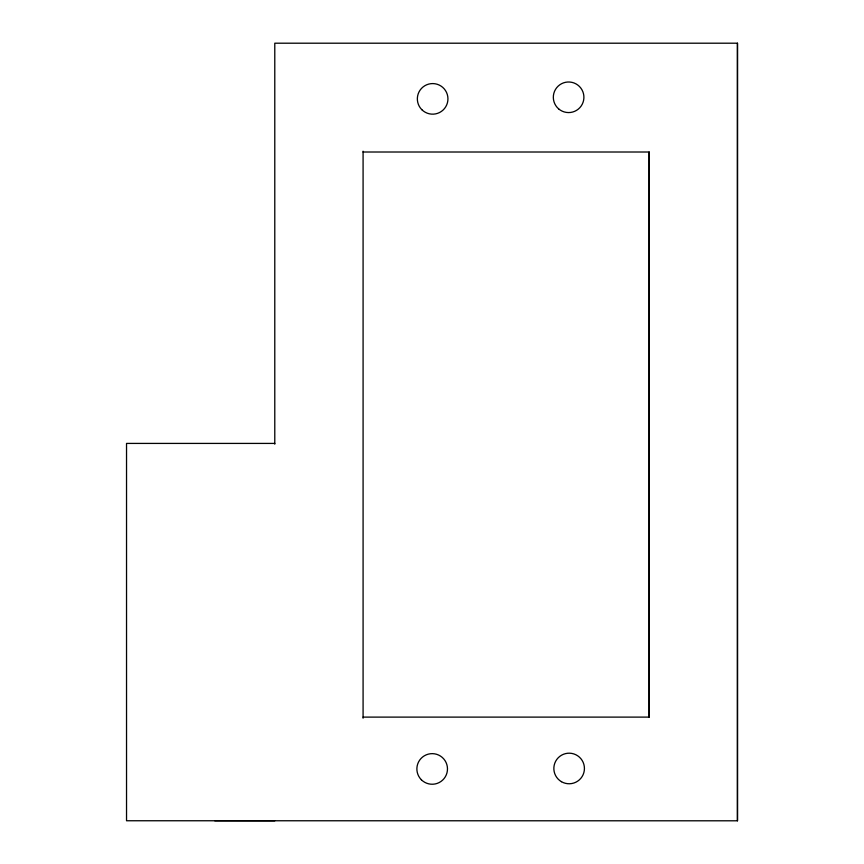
<?xml version="1.0" encoding="UTF-8"?>
<svg xmlns="http://www.w3.org/2000/svg" width="864" height="864" viewBox="0 0 864 864"><rect width="100%" height="100%" fill="white"/><g stroke="black" fill="none" stroke-linecap="round" stroke-linejoin="round"><path stroke-width="1.3" d="M363.085 717.109L649.166 717.109L649.166 152.01L363.085 152.01M274.784 443.416L126.533 443.416L126.533 820.757L737.467 820.8L737.467 43.2L274.784 43.2L274.784 444.15M214.747 820.757L274.784 820.8M737.467 43.2L737.467 820.8M649.166 152.01L649.166 717.109M363.085 151.2L363.085 718.2M561.449 781.693A15.293 15.293 0 0 0 584.431 768.539A15.293 15.293 0 0 0 561.546 755.201A15.293 15.293 0 0 0 561.449 781.693M421.362 779.76A15.293 15.293 0 0 0 446.958 772.902A15.293 15.293 0 0 0 428.22 754.164A15.293 15.293 0 0 0 421.362 779.76M421.826 109.685A15.293 15.293 0 0 0 447.422 102.827A15.293 15.293 0 0 0 428.684 84.1A15.293 15.293 0 0 0 421.826 109.685M558.641 108.875A15.293 15.293 0 0 0 583.643 100.127A15.293 15.293 0 0 0 563.566 82.847A15.293 15.293 0 0 0 558.641 108.875"/></g></svg>
